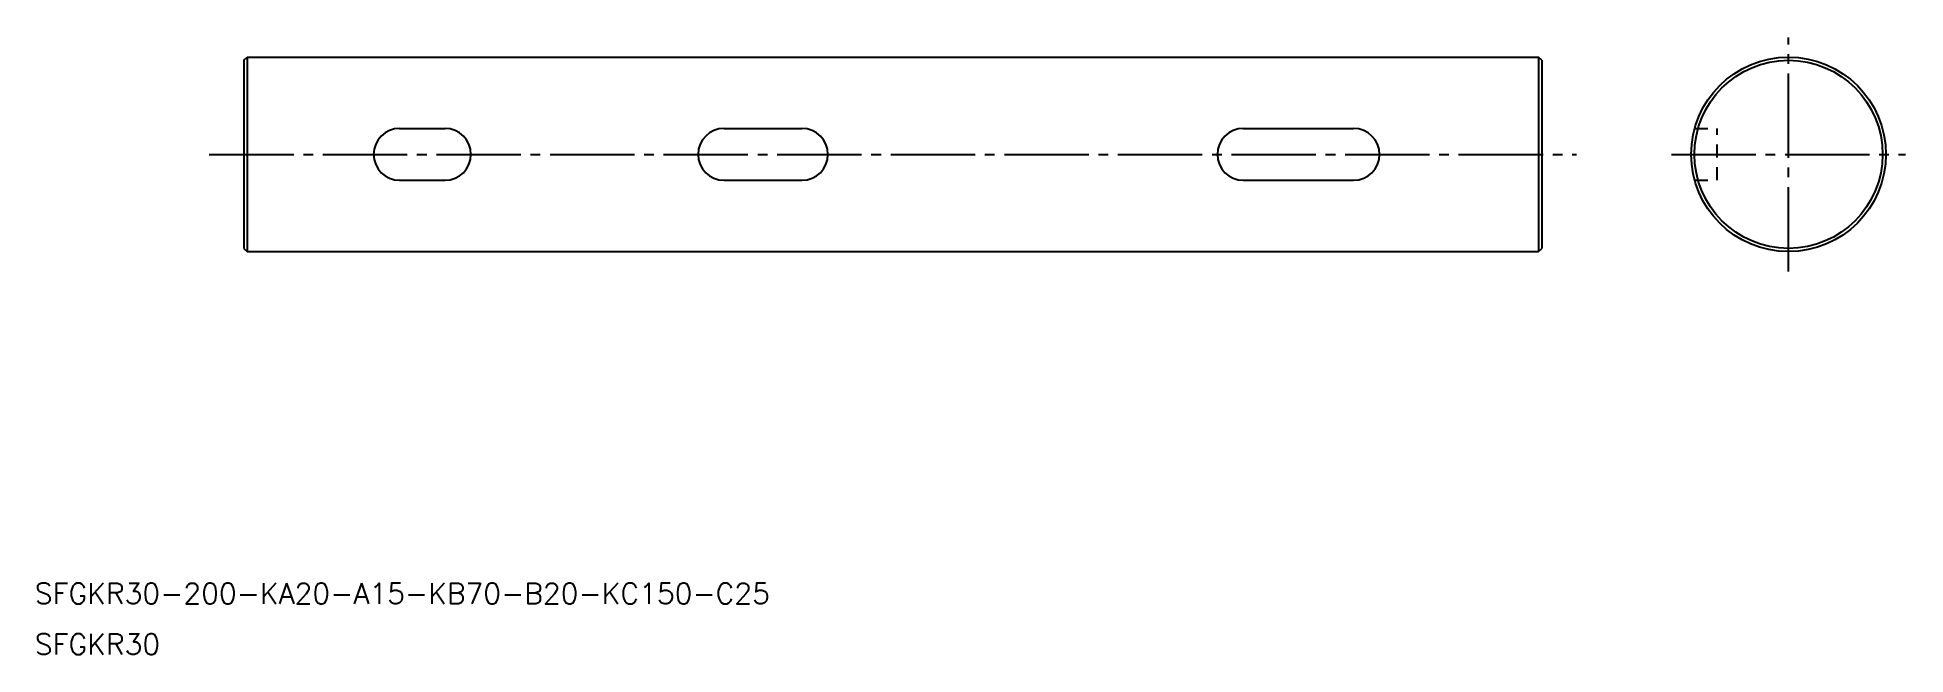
# Model space of a CAD drawing. Extents: x 47 to 335, y -149 to -54.
import ezdxf

# ---------------------------------------------------------------- set-up
doc = ezdxf.new("R2010")
doc.units = 0
doc.linetypes.add('CENTER', pattern=[17.5, 13, -1.5, 1.5, -1.5])
doc.linetypes.add('DASHED', pattern=[3.5, 2, -1.5])
doc.layers.get('0').update_dxf_attribs({"linetype": 'CONTINUOUS'})
doc.layers.add('CENTER', color=1, linetype='CENTER')
doc.styles.get("Standard").update_dxf_attribs({"font": 'txt.shx', "bigfont": '@extfont2.shx'})

msp = doc.modelspace()

# ---------------------------------------------------------------- linework, layer by layer
at = {"color": 7, "linetype": 'CONTINUOUS'}
for p, q in [((79.2, -57.23), (79.7, -56.73)), ((79.2, -57.23), (79.2, -86.23)), ((79.7, -56.73), (278.7, -56.73)), ((79.7, -56.73), (79.7, -86.73)), ((278.7, -56.73), (278.7, -86.73)), ((279.2, -57.23), (278.7, -56.73)), ((279.2, -57.23), (279.2, -86.23)), ((103.2, -67.73), (110.2, -67.73)), ((153.2, -67.73), (165.2, -67.73)), ((233.2, -67.73), (250.2, -67.73)), ((103.2, -75.73), (110.2, -75.73)), ((153.2, -75.73), (165.2, -75.73)), ((233.2, -75.73), (250.2, -75.73)), ((79.2, -86.23), (79.7, -86.73)), ((278.7, -86.73), (279.2, -86.23)), ((79.7, -86.73), (278.7, -86.73))]:
    msp.add_line(p, q, dxfattribs=at)
for p, q in [((279.2, -64.48), (279.2, -64.48)), ((279.2, -71.73), (279.2, -71.73))]:
    msp.add_line(p, q)
at = {"color": 3, "linetype": 'DASHED'}
for p, q in [((302.76, -67.73), (306.21, -67.73)), ((306.21, -75.73), (306.21, -67.73)), ((302.76, -75.73), (306.21, -75.73))]:
    msp.add_line(p, q, dxfattribs=at)
at = {"color": 7, "linetype": 'CONTINUOUS'}
for radius in [15, 14.5]:
    msp.add_circle((317.21, -71.73), radius, dxfattribs=at)
for centre, start, end in [((103.2, -71.73), 90, 270), ((110.2, -71.73), 270, 90), ((153.2, -71.73), 90, 270), ((165.2, -71.73), 270, 90), ((233.2, -71.73), 90, 270), ((250.2, -71.73), 270, 90)]:
    msp.add_arc(centre, 4, start, end, dxfattribs=at)
at = {"layer": 'CENTER', "color": 1, "linetype": 'CENTER'}
for p, q in [((317.21, -89.77), (317.21, -53.69)), ((73.88, -71.73), (284.52, -71.73)), ((299.17, -71.73), (335.25, -71.73))]:
    msp.add_line(p, q, dxfattribs=at)

# ---------------------------------------------------------------- texts
for s, p in [('SFGKR30-200-KA20-A15-KB70-B20-KC150-C25', (46.98, -141.04)), ('SFGKR30', (46.98, -148.87))]:
    msp.add_text(s, height=3.2).set_placement(p)

doc.saveas('drawing.dxf')
